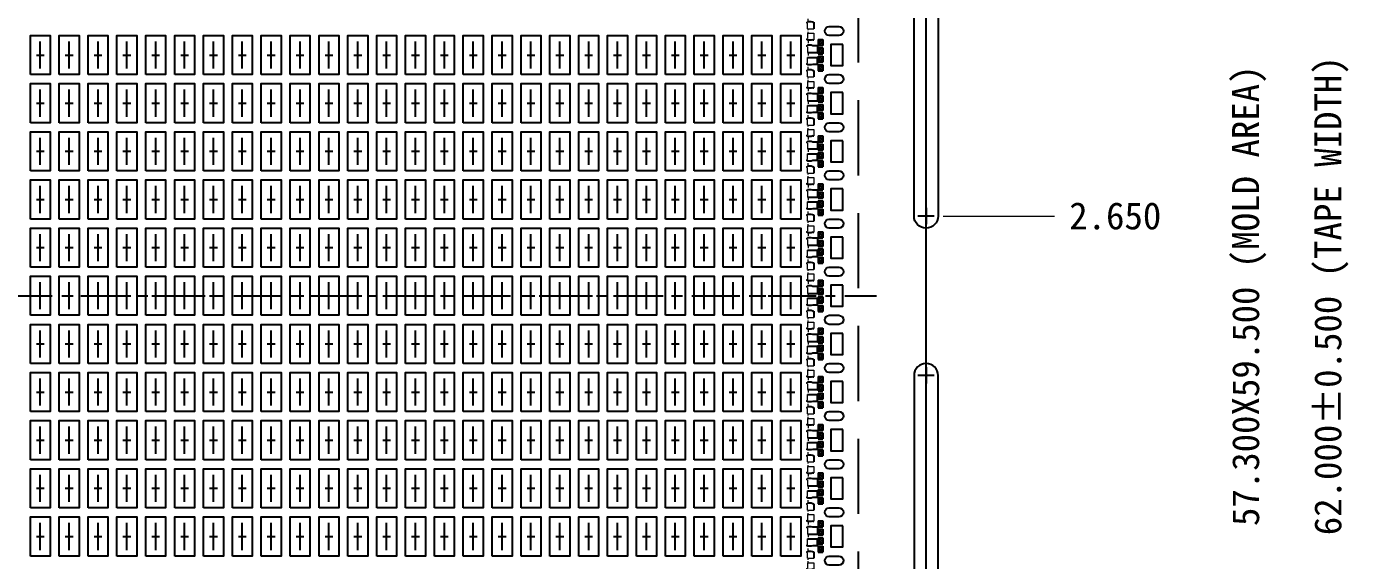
# Model space of a CAD drawing. Extents: x 741 to 839, y -25 to 98.
# Drawn here: x 793.53 to 837.5, y 46.91 to 64.66 of the extents above; entities that cross this region are included whole.
import ezdxf

# ---------------------------------------------------------------- set-up
doc = ezdxf.new("R2010")
doc.units = 0
for name, pattern in [('CENTER', [50.8, 31.75, -6.35, 6.35, -6.35]), ('CENTER2', [28.575, 19.05, -3.175, 3.175, -3.175]), ('HIDDEN', [0.375, 0.25, -0.125]), ('HIDDEN2', [4.7625, 3.175, -1.5875])]:
    doc.linetypes.add(name, pattern=pattern)
for name, color, linetype in [('1', 7, 'Continuous'), ('1D', 4, 'Continuous'), ('DIE', 7, 'Continuous'), ('pkg', 2, 'Continuous'), ('PLATING', 3, 'Continuous'), ('中心线', 1, 'CENTER2'), ('图层1实体', 7, 'Continuous')]:
    doc.layers.add(name, color=color, linetype=linetype)
doc.layers.add('top', color=7, linetype='Continuous', lineweight=25)
doc.layers.add('标注线', color=3, linetype='Continuous', lineweight=9)
doc.styles.get("Standard").update_dxf_attribs({"font": ''})
doc.styles.get('Standard').set_extended_font_data('SimSun')
doc.dimstyles.new('ISO-25', dxfattribs={"dimtxt": 0.05, "dimasz": 0.01, "dimexe": 0.05, "dimexo": 0.05, "dimgap": 0.005, "dimtad": 1, "dimdec": 3, "dimdsep": 46, "dimtxsty": 'Standard', "dimcen": 2.5, "dimadec": 0, "dimazin": 0, "dimtfac": 1, "dimtdec": 3, "dimtmove": 0, "dimatfit": 3, "dimfxl": 1, "dimarcsym": 0})

# ---------------------------------------------------------------- blocks, each defined once
blk = doc.blocks.new('*D9')
at = {"layer": 'Defpoints', "color": 0, "transparency": 16777216}
for p in [(823.452, 94.852), (823.452, 88.276), (792.552, 55.711)]:
    blk.add_point(p, dxfattribs=at)
at = {"layer": '标注线', "color": 0, "lineweight": -2, "transparency": 16777216}
blk.add_line((823.452, 88.286), (823.452, 94.852), dxfattribs=at)
at = {"layer": '标注线', "color": 0, "transparency": 16777216, "insert": (823.452, 96.536), "char_height": 0.8, "attachment_point": 5, "rotation": 90}
blk.add_mtext('30.900', dxfattribs=at)
blk = doc.blocks.new('*D10')
at = {"layer": 'Defpoints', "color": 0, "transparency": 16777216}
for p in [(820.702, 94.852), (820.702, 84.961), (792.552, 55.711)]:
    blk.add_point(p, dxfattribs=at)
at = {"layer": '标注线', "color": 0, "lineweight": -2, "transparency": 16777216}
blk.add_line((820.702, 84.971), (820.702, 94.852), dxfattribs=at)
at = {"layer": '标注线', "color": 0, "transparency": 16777216, "insert": (820.702, 96.54), "char_height": 0.8, "attachment_point": 5, "rotation": 90}
blk.add_mtext('28.150', dxfattribs=at)
blk = doc.blocks.new('*U13')
at = {"layer": 'pkg'}
blk.add_lwpolyline([(-0.33, -0.65), (-0.33, 0.65), (0.33, 0.65), (0.33, -0.65)], close=True, dxfattribs=at)
at = {"layer": '中心线'}
for p, q in [((0, -0.45), (0, 0.45)), ((-0.13, 0), (0.13, 0))]:
    blk.add_line(p, q, dxfattribs=at)
blk = doc.blocks.new('*U12')
at = {"layer": '标注线', "color": 0, "linetype": 'ByBlock', "lineweight": -2}
for p in [(27.84, 35.2), (28.8, 35.2), (29.76, 35.2), (30.72, 35.2), (31.68, 35.2), (32.64, 35.2), (33.6, 35.2), (34.56, 35.2), (35.52, 35.2), (36.48, 35.2), (37.44, 35.2), (38.4, 35.2), (39.36, 35.2), (40.32, 35.2), (41.28, 35.2), (42.24, 35.2), (43.2, 35.2), (44.16, 35.2), (45.12, 35.2), (46.08, 35.2), (47.04, 35.2), (48, 35.2), (48.96, 35.2), (49.92, 35.2), (50.88, 35.2), (51.84, 35.2), (52.8, 35.2), (27.84, 33.6), (28.8, 33.6), (29.76, 33.6), (30.72, 33.6), (31.68, 33.6), (32.64, 33.6), (33.6, 33.6), (34.56, 33.6), (35.52, 33.6), (36.48, 33.6), (37.44, 33.6), (38.4, 33.6), (39.36, 33.6), (40.32, 33.6), (41.28, 33.6), (42.24, 33.6), (43.2, 33.6), (44.16, 33.6), (45.12, 33.6), (46.08, 33.6), (47.04, 33.6), (48, 33.6), (48.96, 33.6), (49.92, 33.6), (50.88, 33.6), (51.84, 33.6), (52.8, 33.6), (27.84, 32), (28.8, 32), (29.76, 32), (30.72, 32), (31.68, 32), (32.64, 32), (33.6, 32), (34.56, 32), (35.52, 32), (36.48, 32), (37.44, 32), (38.4, 32), (39.36, 32), (40.32, 32), (41.28, 32), (42.24, 32), (43.2, 32), (44.16, 32), (45.12, 32), (46.08, 32), (47.04, 32), (48, 32), (48.96, 32), (49.92, 32), (50.88, 32), (51.84, 32), (52.8, 32), (27.84, 30.4), (28.8, 30.4), (29.76, 30.4), (30.72, 30.4), (31.68, 30.4), (32.64, 30.4), (33.6, 30.4), (34.56, 30.4), (35.52, 30.4), (36.48, 30.4), (37.44, 30.4), (38.4, 30.4), (39.36, 30.4), (40.32, 30.4), (41.28, 30.4), (42.24, 30.4), (43.2, 30.4), (44.16, 30.4), (45.12, 30.4), (46.08, 30.4), (47.04, 30.4), (48, 30.4), (48.96, 30.4), (49.92, 30.4), (50.88, 30.4), (51.84, 30.4), (52.8, 30.4), (27.84, 28.8), (28.8, 28.8), (29.76, 28.8), (30.72, 28.8), (31.68, 28.8), (32.64, 28.8), (33.6, 28.8), (34.56, 28.8), (35.52, 28.8), (36.48, 28.8), (37.44, 28.8), (38.4, 28.8), (39.36, 28.8), (40.32, 28.8), (41.28, 28.8), (42.24, 28.8), (43.2, 28.8), (44.16, 28.8), (45.12, 28.8), (46.08, 28.8), (47.04, 28.8), (48, 28.8), (48.96, 28.8), (49.92, 28.8), (50.88, 28.8), (51.84, 28.8), (52.8, 28.8), (27.84, 27.2), (28.8, 27.2), (29.76, 27.2), (30.72, 27.2), (31.68, 27.2), (32.64, 27.2), (33.6, 27.2), (34.56, 27.2), (35.52, 27.2), (36.48, 27.2), (37.44, 27.2), (38.4, 27.2), (39.36, 27.2), (40.32, 27.2), (41.28, 27.2), (42.24, 27.2), (43.2, 27.2), (44.16, 27.2), (45.12, 27.2), (46.08, 27.2), (47.04, 27.2), (48, 27.2), (48.96, 27.2), (49.92, 27.2), (50.88, 27.2), (51.84, 27.2), (52.8, 27.2), (27.84, 25.6), (28.8, 25.6), (29.76, 25.6), (30.72, 25.6), (31.68, 25.6), (32.64, 25.6), (33.6, 25.6), (34.56, 25.6), (35.52, 25.6), (36.48, 25.6), (37.44, 25.6), (38.4, 25.6), (39.36, 25.6), (40.32, 25.6), (41.28, 25.6), (42.24, 25.6), (43.2, 25.6), (44.16, 25.6), (45.12, 25.6), (46.08, 25.6), (47.04, 25.6), (48, 25.6), (48.96, 25.6), (49.92, 25.6), (50.88, 25.6), (51.84, 25.6), (52.8, 25.6), (27.84, 24), (28.8, 24), (29.76, 24), (30.72, 24), (31.68, 24), (32.64, 24), (33.6, 24), (34.56, 24), (35.52, 24), (36.48, 24), (37.44, 24), (38.4, 24), (39.36, 24), (40.32, 24), (41.28, 24), (42.24, 24), (43.2, 24), (44.16, 24), (45.12, 24), (46.08, 24), (47.04, 24), (48, 24), (48.96, 24), (49.92, 24), (50.88, 24), (51.84, 24), (52.8, 24), (27.84, 22.4), (28.8, 22.4), (29.76, 22.4), (30.72, 22.4), (31.68, 22.4), (32.64, 22.4), (33.6, 22.4), (34.56, 22.4), (35.52, 22.4), (36.48, 22.4), (37.44, 22.4), (38.4, 22.4), (39.36, 22.4), (40.32, 22.4), (41.28, 22.4), (42.24, 22.4), (43.2, 22.4), (44.16, 22.4), (45.12, 22.4), (46.08, 22.4), (47.04, 22.4), (48, 22.4), (48.96, 22.4), (49.92, 22.4), (50.88, 22.4), (51.84, 22.4), (52.8, 22.4), (27.84, 20.8), (28.8, 20.8), (29.76, 20.8), (30.72, 20.8), (31.68, 20.8), (32.64, 20.8), (33.6, 20.8), (34.56, 20.8), (35.52, 20.8), (36.48, 20.8), (37.44, 20.8), (38.4, 20.8), (39.36, 20.8), (40.32, 20.8), (41.28, 20.8), (42.24, 20.8), (43.2, 20.8), (44.16, 20.8), (45.12, 20.8), (46.08, 20.8), (47.04, 20.8), (48, 20.8), (48.96, 20.8), (49.92, 20.8), (50.88, 20.8), (51.84, 20.8), (52.8, 20.8), (27.84, 19.2), (28.8, 19.2), (29.76, 19.2), (30.72, 19.2), (31.68, 19.2), (32.64, 19.2), (33.6, 19.2), (34.56, 19.2), (35.52, 19.2), (36.48, 19.2), (37.44, 19.2), (38.4, 19.2), (39.36, 19.2), (40.32, 19.2), (41.28, 19.2), (42.24, 19.2), (43.2, 19.2), (44.16, 19.2), (45.12, 19.2), (46.08, 19.2), (47.04, 19.2), (48, 19.2), (48.96, 19.2), (49.92, 19.2), (50.88, 19.2), (51.84, 19.2), (52.8, 19.2)]:
    blk.add_blockref('*U13', p, dxfattribs=at)
blk = doc.blocks.new('*U25')
at = {"color": 7}
blk.add_lwpolyline([(-0.2, 0.35), (0.2, 0.35), (0.2, -0.35), (-0.2, -0.35)], close=True, dxfattribs=at)
blk = doc.blocks.new('*U24')
at = {"color": 0, "linetype": 'ByBlock', "lineweight": -2}
for p in [(0, 35.2), (0, 33.6), (0, 32), (0, 30.4), (0, 28.8), (0, 27.2), (0, 25.6), (0, 24), (0, 22.4), (0, 20.8), (0, 19.2)]:
    blk.add_blockref('*U25', p, dxfattribs=at)
blk = doc.blocks.new('*U74')
at = {"color": 1, "ltscale": 10}
for p, q in [((0.16, 0.15), (-0.16, 0.15)), ((-0.16, -0.15), (0.16, -0.15))]:
    blk.add_line(p, q, dxfattribs=at)
at = {"layer": '1', "color": 1, "ltscale": 10}
for centre, start, end in [((-0.16, 0), 90, 270), ((0.16, 0), 270, 90)]:
    blk.add_arc(centre, 0.15, start, end, dxfattribs=at)
blk = doc.blocks.new('*U73')
at = {"layer": 'PLATING', "color": 0, "linetype": 'ByBlock', "lineweight": -2, "transparency": 16777216}
for p in [(0, 36.8), (0, 35.2), (0, 33.6), (0, 32), (0, 30.4), (0, 28.8), (0, 27.2), (0, 25.6), (0, 24), (0, 22.4), (0, 20.8), (0, 19.2)]:
    blk.add_blockref('*U74', p, dxfattribs=at)
blk = doc.blocks.new('*U82')
at = {"color": 7}
for p, q in [((-0.18, 0.235), (-0.02, 0.235)), ((-0.18, 0.235), (-0.18, 0.005)), ((0.155, 0.005), (-0.18, 0.005)), ((-0.02, 0.435), (-0.06, 0.435)), ((-0.02, 0.435), (0.03, 0.42)), ((-0.02, 0.235), (0.03, 0.25)), ((-0.18, -0.385), (-0.18, -0.155)), ((0.155, -0.155), (-0.18, -0.155)), ((-0.18, -0.385), (-0.02, -0.385)), ((-0.02, -0.385), (0.03, -0.4)), ((-0.02, -0.585), (-0.06, -0.585)), ((-0.06, -0.585), (-0.06, -0.8)), ((-0.02, -0.585), (0.03, -0.57))]:
    blk.add_line(p, q, dxfattribs=at)
at = {"layer": 'DIE', "lineweight": 15}
for p, q in [((0.155, 0.65), (-0.06, 0.65)), ((-0.06, 0.65), (-0.06, 0.435)), ((0.155, 0.65), (0.155, 0.47)), ((0.03, 0.42), (0.135, 0.42)), ((0.03, 0.25), (0.135, 0.25)), ((0.155, 0.2), (0.155, 0.005)), ((0.03, -0.4), (0.135, -0.4)), ((0.155, -0.35), (0.155, -0.155)), ((0.155, -0.8), (-0.06, -0.8)), ((0.03, -0.57), (0.135, -0.57)), ((0.155, -0.8), (0.155, -0.62))]:
    blk.add_line(p, q, dxfattribs=at)
at = {"layer": 'DIE'}
for p, q in [((0.03, 0.42), (0.155, 0.42)), ((0.03, 0.25), (0.155, 0.25)), ((0.03, -0.4), (0.155, -0.4)), ((0.03, -0.57), (0.155, -0.57))]:
    blk.add_line(p, q, dxfattribs=at)
at = {"layer": 'DIE', "lineweight": 15}
for centre in [(0.155, 0.445), (0.155, 0.225), (0.155, -0.375), (0.155, -0.595)]:
    blk.add_arc(centre, 0.025, 270, 90, dxfattribs=at)
at = {"layer": '图层1实体', "color": 4, "linetype": 'HIDDEN2', "lineweight": 15, "ltscale": 0.01}
for p, q in [((0.135, 0.75), (0.135, 0.8)), ((0.135, 0.65), (0.135, 0.7)), ((0.135, 0.42), (0.135, 0.25)), ((0.135, 0.005), (0.135, -0.155)), ((0.135, -0.57), (0.135, -0.4))]:
    blk.add_line(p, q, dxfattribs=at)
blk = doc.blocks.new('*U81')
at = {"color": 0, "linetype": 'ByBlock', "lineweight": -2, "transparency": 16777216}
for p in [(0, 36.8), (0, 35.2), (0, 33.6), (0, 32), (0, 30.4), (0, 28.8), (0, 27.2), (0, 25.6), (0, 24), (0, 22.4), (0, 20.8), (0, 19.2), (0, 17.6)]:
    blk.add_blockref('*U82', p, dxfattribs=at)

msp = doc.modelspace()

# ---------------------------------------------------------------- hatches: boundary and pattern name
at = {"layer": 'PLATING'}
h = msp.add_hatch(dxfattribs=at)
h.set_pattern_fill('ANSI37', color=256, scale=0.02)
h.set_pattern_definition([(45, (0, 35.2), (-0.0449012806, 0.0449012806), []), (135, (0, 35.2), (-0.0449012806, -0.0449012806), [])])
h.paths.add_polyline_path([(819.8668, 64.0307), (820.0168, 64.0307), (820.0168, 64.2307), (819.8668, 64.2307)])
h.paths.add_polyline_path([(819.8668, 63.7507), (820.0168, 63.7507), (820.0168, 63.9507), (819.8668, 63.9507)])
h.paths.add_polyline_path([(820.0168, 63.6707), (819.8668, 63.6707), (819.8668, 63.4707), (820.0168, 63.4707)])
h.paths.add_polyline_path([(820.0168, 63.3907), (819.8668, 63.3907), (819.8668, 63.1907), (820.0168, 63.1907)])
h = msp.add_hatch(dxfattribs=at)
h.set_pattern_fill('ANSI37', color=256, scale=0.02)
h.set_pattern_definition([(45, (0, 33.6), (-0.0449012806, 0.0449012806), []), (135, (0, 33.6), (-0.0449012806, -0.0449012806), [])])
h.paths.add_polyline_path([(819.8668, 62.4307), (820.0168, 62.4307), (820.0168, 62.6307), (819.8668, 62.6307)])
h.paths.add_polyline_path([(819.8668, 62.1507), (820.0168, 62.1507), (820.0168, 62.3507), (819.8668, 62.3507)])
h.paths.add_polyline_path([(820.0168, 62.0707), (819.8668, 62.0707), (819.8668, 61.8707), (820.0168, 61.8707)])
h.paths.add_polyline_path([(820.0168, 61.7907), (819.8668, 61.7907), (819.8668, 61.5907), (820.0168, 61.5907)])
h = msp.add_hatch(dxfattribs=at)
h.set_pattern_fill('ANSI37', color=256, scale=0.02)
h.set_pattern_definition([(45, (0, 32), (-0.0449012806, 0.0449012806), []), (135, (0, 32), (-0.0449012806, -0.0449012806), [])])
h.paths.add_polyline_path([(819.8668, 60.8307), (820.0168, 60.8307), (820.0168, 61.0307), (819.8668, 61.0307)])
h.paths.add_polyline_path([(819.8668, 60.5507), (820.0168, 60.5507), (820.0168, 60.7507), (819.8668, 60.7507)])
h.paths.add_polyline_path([(820.0168, 60.4707), (819.8668, 60.4707), (819.8668, 60.2707), (820.0168, 60.2707)])
h.paths.add_polyline_path([(820.0168, 60.1907), (819.8668, 60.1907), (819.8668, 59.9907), (820.0168, 59.9907)])
h = msp.add_hatch(dxfattribs=at)
h.set_pattern_fill('ANSI37', color=256, scale=0.02)
h.set_pattern_definition([(45, (0, 30.4), (-0.0449012806, 0.0449012806), []), (135, (0, 30.4), (-0.0449012806, -0.0449012806), [])])
h.paths.add_polyline_path([(819.8668, 59.2307), (820.0168, 59.2307), (820.0168, 59.4307), (819.8668, 59.4307)])
h.paths.add_polyline_path([(819.8668, 58.9507), (820.0168, 58.9507), (820.0168, 59.1507), (819.8668, 59.1507)])
h.paths.add_polyline_path([(820.0168, 58.8707), (819.8668, 58.8707), (819.8668, 58.6707), (820.0168, 58.6707)])
h.paths.add_polyline_path([(820.0168, 58.5907), (819.8668, 58.5907), (819.8668, 58.3907), (820.0168, 58.3907)])
h = msp.add_hatch(dxfattribs=at)
h.set_pattern_fill('ANSI37', color=256, scale=0.02)
h.set_pattern_definition([(45, (0, 28.8), (-0.0449012806, 0.0449012806), []), (135, (0, 28.8), (-0.0449012806, -0.0449012806), [])])
h.paths.add_polyline_path([(819.8668, 57.6307), (820.0168, 57.6307), (820.0168, 57.8307), (819.8668, 57.8307)])
h.paths.add_polyline_path([(819.8668, 57.3507), (820.0168, 57.3507), (820.0168, 57.5507), (819.8668, 57.5507)])
h.paths.add_polyline_path([(820.0168, 57.2707), (819.8668, 57.2707), (819.8668, 57.0707), (820.0168, 57.0707)])
h.paths.add_polyline_path([(820.0168, 56.9907), (819.8668, 56.9907), (819.8668, 56.7907), (820.0168, 56.7907)])
h = msp.add_hatch(dxfattribs=at)
h.set_pattern_fill('ANSI37', color=256, scale=0.02)
h.set_pattern_definition([(45, (0, 27.2), (-0.0449012806, 0.0449012806), []), (135, (0, 27.2), (-0.0449012806, -0.0449012806), [])])
h.paths.add_polyline_path([(819.8668, 56.0307), (820.0168, 56.0307), (820.0168, 56.2307), (819.8668, 56.2307)])
h.paths.add_polyline_path([(819.8668, 55.7507), (820.0168, 55.7507), (820.0168, 55.9507), (819.8668, 55.9507)])
h.paths.add_polyline_path([(820.0168, 55.6707), (819.8668, 55.6707), (819.8668, 55.4707), (820.0168, 55.4707)])
h.paths.add_polyline_path([(820.0168, 55.3907), (819.8668, 55.3907), (819.8668, 55.1907), (820.0168, 55.1907)])
h = msp.add_hatch(dxfattribs=at)
h.set_pattern_fill('ANSI37', color=256, scale=0.02)
h.set_pattern_definition([(45, (0, 25.6), (-0.0449012806, 0.0449012806), []), (135, (0, 25.6), (-0.0449012806, -0.0449012806), [])])
h.paths.add_polyline_path([(819.8668, 54.4307), (820.0168, 54.4307), (820.0168, 54.6307), (819.8668, 54.6307)])
h.paths.add_polyline_path([(819.8668, 54.1507), (820.0168, 54.1507), (820.0168, 54.3507), (819.8668, 54.3507)])
h.paths.add_polyline_path([(820.0168, 54.0707), (819.8668, 54.0707), (819.8668, 53.8707), (820.0168, 53.8707)])
h.paths.add_polyline_path([(820.0168, 53.7907), (819.8668, 53.7907), (819.8668, 53.5907), (820.0168, 53.5907)])
h = msp.add_hatch(dxfattribs=at)
h.set_pattern_fill('ANSI37', color=256, scale=0.02)
h.set_pattern_definition([(45, (0, 24), (-0.0449012806, 0.0449012806), []), (135, (0, 24), (-0.0449012806, -0.0449012806), [])])
h.paths.add_polyline_path([(819.8668, 52.8307), (820.0168, 52.8307), (820.0168, 53.0307), (819.8668, 53.0307)])
h.paths.add_polyline_path([(819.8668, 52.5507), (820.0168, 52.5507), (820.0168, 52.7507), (819.8668, 52.7507)])
h.paths.add_polyline_path([(820.0168, 52.4707), (819.8668, 52.4707), (819.8668, 52.2707), (820.0168, 52.2707)])
h.paths.add_polyline_path([(820.0168, 52.1907), (819.8668, 52.1907), (819.8668, 51.9907), (820.0168, 51.9907)])
h = msp.add_hatch(dxfattribs=at)
h.set_pattern_fill('ANSI37', color=256, scale=0.02)
h.set_pattern_definition([(45, (0, 22.4), (-0.0449012806, 0.0449012806), []), (135, (0, 22.4), (-0.0449012806, -0.0449012806), [])])
h.paths.add_polyline_path([(819.8668, 51.2307), (820.0168, 51.2307), (820.0168, 51.4307), (819.8668, 51.4307)])
h.paths.add_polyline_path([(819.8668, 50.9507), (820.0168, 50.9507), (820.0168, 51.1507), (819.8668, 51.1507)])
h.paths.add_polyline_path([(820.0168, 50.8707), (819.8668, 50.8707), (819.8668, 50.6707), (820.0168, 50.6707)])
h.paths.add_polyline_path([(820.0168, 50.5907), (819.8668, 50.5907), (819.8668, 50.3907), (820.0168, 50.3907)])
h = msp.add_hatch(dxfattribs=at)
h.set_pattern_fill('ANSI37', color=256, scale=0.02)
h.set_pattern_definition([(45, (0, 20.8), (-0.0449012806, 0.0449012806), []), (135, (0, 20.8), (-0.0449012806, -0.0449012806), [])])
h.paths.add_polyline_path([(819.8668, 49.6307), (820.0168, 49.6307), (820.0168, 49.8307), (819.8668, 49.8307)])
h.paths.add_polyline_path([(819.8668, 49.3507), (820.0168, 49.3507), (820.0168, 49.5507), (819.8668, 49.5507)])
h.paths.add_polyline_path([(820.0168, 49.2707), (819.8668, 49.2707), (819.8668, 49.0707), (820.0168, 49.0707)])
h.paths.add_polyline_path([(820.0168, 48.9907), (819.8668, 48.9907), (819.8668, 48.7907), (820.0168, 48.7907)])
h = msp.add_hatch(dxfattribs=at)
h.set_pattern_fill('ANSI37', color=256, scale=0.02)
h.set_pattern_definition([(45, (0, 19.2), (-0.0449012806, 0.0449012806), []), (135, (0, 19.2), (-0.0449012806, -0.0449012806), [])])
h.paths.add_polyline_path([(819.8668, 48.0307), (820.0168, 48.0307), (820.0168, 48.2307), (819.8668, 48.2307)])
h.paths.add_polyline_path([(819.8668, 47.7507), (820.0168, 47.7507), (820.0168, 47.9507), (819.8668, 47.9507)])
h.paths.add_polyline_path([(820.0168, 47.6707), (819.8668, 47.6707), (819.8668, 47.4707), (820.0168, 47.4707)])
h.paths.add_polyline_path([(820.0168, 47.3907), (819.8668, 47.3907), (819.8668, 47.1907), (820.0168, 47.1907)])

# ---------------------------------------------------------------- linework, layer by layer
at = {"layer": '1D', "linetype": 'HIDDEN', "ltscale": 10}
msp.add_line((821.2018, 25.9607, 0.1909), (821.2018, 85.4607, 0.1909), dxfattribs=at)
at = {"layer": '1D'}
for p, q in [((823.4518, 58.6319, 0.1909), (823.4518, 58.0895, 0.1909)), ((823.723, 58.3607, 0.1909), (823.1806, 58.3607, 0.1909)), ((823.4518, 53.3319, 0.1909), (823.4518, 52.7895, 0.1909)), ((823.723, 53.0607, 0.1909), (823.1806, 53.0607, 0.1909))]:
    msp.add_line(p, q, dxfattribs=at)
at = {"layer": 'PLATING'}
for p, q in [((819.8668, 64.2307, 0.1909), (819.8668, 64.0307, 0.1909)), ((819.8668, 64.2307, 0.1909), (820.0168, 64.2307, 0.1909)), ((820.0168, 64.2307, 0.1909), (820.0168, 64.0307, 0.1909)), ((819.8668, 64.0307, 0.1909), (820.0168, 64.0307, 0.1909)), ((819.8668, 63.9507, 0.1909), (819.8668, 63.7507, 0.1909)), ((819.8668, 63.9507, 0.1909), (820.0168, 63.9507, 0.1909)), ((820.0168, 63.9507, 0.1909), (820.0168, 63.7507, 0.1909)), ((819.8668, 63.7507, 0.1909), (820.0168, 63.7507, 0.1909)), ((819.8668, 63.6707, 0.1909), (819.8668, 63.4707, 0.1909)), ((819.8668, 63.6707, 0.1909), (820.0168, 63.6707, 0.1909)), ((819.8668, 63.4707, 0.1909), (820.0168, 63.4707, 0.1909)), ((819.8668, 63.3907, 0.1909), (819.8668, 63.1907, 0.1909)), ((819.8668, 63.3907, 0.1909), (820.0168, 63.3907, 0.1909)), ((820.0168, 63.6707, 0.1909), (820.0168, 63.4707, 0.1909)), ((820.0168, 63.3907, 0.1909), (820.0168, 63.1907, 0.1909)), ((819.8668, 63.1907, 0.1909), (820.0168, 63.1907, 0.1909)), ((819.8668, 62.6307, 0.1909), (819.8668, 62.4307, 0.1909)), ((819.8668, 62.6307, 0.1909), (820.0168, 62.6307, 0.1909)), ((820.0168, 62.6307, 0.1909), (820.0168, 62.4307, 0.1909)), ((819.8668, 62.4307, 0.1909), (820.0168, 62.4307, 0.1909)), ((819.8668, 62.3507, 0.1909), (819.8668, 62.1507, 0.1909)), ((819.8668, 62.3507, 0.1909), (820.0168, 62.3507, 0.1909)), ((819.8668, 62.1507, 0.1909), (820.0168, 62.1507, 0.1909)), ((819.8668, 62.0707, 0.1909), (819.8668, 61.8707, 0.1909)), ((819.8668, 62.0707, 0.1909), (820.0168, 62.0707, 0.1909)), ((820.0168, 62.3507, 0.1909), (820.0168, 62.1507, 0.1909)), ((820.0168, 62.0707, 0.1909), (820.0168, 61.8707, 0.1909)), ((819.8668, 61.8707, 0.1909), (820.0168, 61.8707, 0.1909)), ((819.8668, 61.7907, 0.1909), (819.8668, 61.5907, 0.1909)), ((819.8668, 61.7907, 0.1909), (820.0168, 61.7907, 0.1909)), ((819.8668, 61.5907, 0.1909), (820.0168, 61.5907, 0.1909)), ((820.0168, 61.7907, 0.1909), (820.0168, 61.5907, 0.1909)), ((819.8668, 61.0307, 0.1909), (819.8668, 60.8307, 0.1909)), ((819.8668, 61.0307, 0.1909), (820.0168, 61.0307, 0.1909)), ((819.8668, 60.8307, 0.1909), (820.0168, 60.8307, 0.1909)), ((819.8668, 60.7507, 0.1909), (819.8668, 60.5507, 0.1909)), ((819.8668, 60.7507, 0.1909), (820.0168, 60.7507, 0.1909)), ((820.0168, 61.0307, 0.1909), (820.0168, 60.8307, 0.1909)), ((820.0168, 60.7507, 0.1909), (820.0168, 60.5507, 0.1909)), ((819.8668, 60.5507, 0.1909), (820.0168, 60.5507, 0.1909)), ((819.8668, 60.4707, 0.1909), (819.8668, 60.2707, 0.1909)), ((819.8668, 60.4707, 0.1909), (820.0168, 60.4707, 0.1909)), ((819.8668, 60.2707, 0.1909), (820.0168, 60.2707, 0.1909)), ((820.0168, 60.4707, 0.1909), (820.0168, 60.2707, 0.1909)), ((819.8668, 60.1907, 0.1909), (819.8668, 59.9907, 0.1909)), ((819.8668, 60.1907, 0.1909), (820.0168, 60.1907, 0.1909)), ((819.8668, 59.9907, 0.1909), (820.0168, 59.9907, 0.1909)), ((820.0168, 60.1907, 0.1909), (820.0168, 59.9907, 0.1909)), ((819.8668, 59.4307, 0.1909), (819.8668, 59.2307, 0.1909)), ((819.8668, 59.4307, 0.1909), (820.0168, 59.4307, 0.1909)), ((820.0168, 59.4307, 0.1909), (820.0168, 59.2307, 0.1909)), ((819.8668, 59.2307, 0.1909), (820.0168, 59.2307, 0.1909)), ((819.8668, 59.1507, 0.1909), (819.8668, 58.9507, 0.1909)), ((819.8668, 59.1507, 0.1909), (820.0168, 59.1507, 0.1909)), ((819.8668, 58.9507, 0.1909), (820.0168, 58.9507, 0.1909)), ((820.0168, 59.1507, 0.1909), (820.0168, 58.9507, 0.1909)), ((819.8668, 58.8707, 0.1909), (819.8668, 58.6707, 0.1909)), ((819.8668, 58.8707, 0.1909), (820.0168, 58.8707, 0.1909)), ((819.8668, 58.6707, 0.1909), (820.0168, 58.6707, 0.1909)), ((819.8668, 58.5907, 0.1909), (819.8668, 58.3907, 0.1909)), ((819.8668, 58.5907, 0.1909), (820.0168, 58.5907, 0.1909)), ((820.0168, 58.8707, 0.1909), (820.0168, 58.6707, 0.1909)), ((820.0168, 58.5907, 0.1909), (820.0168, 58.3907, 0.1909)), ((819.8668, 58.3907, 0.1909), (820.0168, 58.3907, 0.1909)), ((819.8668, 57.8307, 0.1909), (819.8668, 57.6307, 0.1909)), ((819.8668, 57.8307, 0.1909), (820.0168, 57.8307, 0.1909)), ((819.8668, 57.6307, 0.1909), (820.0168, 57.6307, 0.1909)), ((820.0168, 57.8307, 0.1909), (820.0168, 57.6307, 0.1909)), ((819.8668, 57.5507, 0.1909), (819.8668, 57.3507, 0.1909)), ((819.8668, 57.5507, 0.1909), (820.0168, 57.5507, 0.1909)), ((819.8668, 57.3507, 0.1909), (820.0168, 57.3507, 0.1909)), ((819.8668, 57.2707, 0.1909), (819.8668, 57.0707, 0.1909)), ((819.8668, 57.2707, 0.1909), (820.0168, 57.2707, 0.1909)), ((820.0168, 57.5507, 0.1909), (820.0168, 57.3507, 0.1909)), ((820.0168, 57.2707, 0.1909), (820.0168, 57.0707, 0.1909)), ((819.8668, 57.0707, 0.1909), (820.0168, 57.0707, 0.1909)), ((819.8668, 56.9907, 0.1909), (819.8668, 56.7907, 0.1909)), ((819.8668, 56.9907, 0.1909), (820.0168, 56.9907, 0.1909)), ((819.8668, 56.7907, 0.1909), (820.0168, 56.7907, 0.1909)), ((820.0168, 56.9907, 0.1909), (820.0168, 56.7907, 0.1909)), ((819.8668, 56.2307, 0.1909), (819.8668, 56.0307, 0.1909)), ((819.8668, 56.2307, 0.1909), (820.0168, 56.2307, 0.1909)), ((819.8668, 56.0307, 0.1909), (820.0168, 56.0307, 0.1909)), ((819.8668, 55.9507, 0.1909), (819.8668, 55.7507, 0.1909)), ((819.8668, 55.9507, 0.1909), (820.0168, 55.9507, 0.1909)), ((820.0168, 56.2307, 0.1909), (820.0168, 56.0307, 0.1909)), ((820.0168, 55.9507, 0.1909), (820.0168, 55.7507, 0.1909)), ((819.8668, 55.7507, 0.1909), (820.0168, 55.7507, 0.1909)), ((819.8668, 55.6707, 0.1909), (819.8668, 55.4707, 0.1909)), ((819.8668, 55.6707, 0.1909), (820.0168, 55.6707, 0.1909)), ((819.8668, 55.4707, 0.1909), (820.0168, 55.4707, 0.1909)), ((820.0168, 55.6707, 0.1909), (820.0168, 55.4707, 0.1909)), ((819.8668, 55.3907, 0.1909), (819.8668, 55.1907, 0.1909)), ((819.8668, 55.3907, 0.1909), (820.0168, 55.3907, 0.1909)), ((819.8668, 55.1907, 0.1909), (820.0168, 55.1907, 0.1909)), ((820.0168, 55.3907, 0.1909), (820.0168, 55.1907, 0.1909)), ((819.8668, 54.6307, 0.1909), (819.8668, 54.4307, 0.1909)), ((819.8668, 54.6307, 0.1909), (820.0168, 54.6307, 0.1909)), ((820.0168, 54.6307, 0.1909), (820.0168, 54.4307, 0.1909)), ((819.8668, 54.4307, 0.1909), (820.0168, 54.4307, 0.1909)), ((819.8668, 54.3507, 0.1909), (819.8668, 54.1507, 0.1909)), ((819.8668, 54.3507, 0.1909), (820.0168, 54.3507, 0.1909)), ((819.8668, 54.1507, 0.1909), (820.0168, 54.1507, 0.1909)), ((820.0168, 54.3507, 0.1909), (820.0168, 54.1507, 0.1909)), ((819.8668, 54.0707, 0.1909), (819.8668, 53.8707, 0.1909)), ((819.8668, 54.0707, 0.1909), (820.0168, 54.0707, 0.1909)), ((819.8668, 53.8707, 0.1909), (820.0168, 53.8707, 0.1909)), ((819.8668, 53.7907, 0.1909), (819.8668, 53.5907, 0.1909)), ((819.8668, 53.7907, 0.1909), (820.0168, 53.7907, 0.1909)), ((820.0168, 54.0707, 0.1909), (820.0168, 53.8707, 0.1909)), ((820.0168, 53.7907, 0.1909), (820.0168, 53.5907, 0.1909)), ((819.8668, 53.5907, 0.1909), (820.0168, 53.5907, 0.1909)), ((819.8668, 53.0307, 0.1909), (819.8668, 52.8307, 0.1909)), ((819.8668, 53.0307, 0.1909), (820.0168, 53.0307, 0.1909)), ((819.8668, 52.8307, 0.1909), (820.0168, 52.8307, 0.1909)), ((820.0168, 53.0307, 0.1909), (820.0168, 52.8307, 0.1909)), ((819.8668, 52.7507, 0.1909), (819.8668, 52.5507, 0.1909)), ((819.8668, 52.7507, 0.1909), (820.0168, 52.7507, 0.1909)), ((819.8668, 52.5507, 0.1909), (820.0168, 52.5507, 0.1909)), ((819.8668, 52.4707, 0.1909), (819.8668, 52.2707, 0.1909)), ((819.8668, 52.4707, 0.1909), (820.0168, 52.4707, 0.1909)), ((820.0168, 52.7507, 0.1909), (820.0168, 52.5507, 0.1909)), ((820.0168, 52.4707, 0.1909), (820.0168, 52.2707, 0.1909)), ((819.8668, 52.2707, 0.1909), (820.0168, 52.2707, 0.1909)), ((819.8668, 52.1907, 0.1909), (819.8668, 51.9907, 0.1909)), ((819.8668, 52.1907, 0.1909), (820.0168, 52.1907, 0.1909)), ((819.8668, 51.9907, 0.1909), (820.0168, 51.9907, 0.1909)), ((820.0168, 52.1907, 0.1909), (820.0168, 51.9907, 0.1909)), ((819.8668, 51.4307, 0.1909), (819.8668, 51.2307, 0.1909)), ((819.8668, 51.4307, 0.1909), (820.0168, 51.4307, 0.1909)), ((819.8668, 51.2307, 0.1909), (820.0168, 51.2307, 0.1909)), ((819.8668, 51.1507, 0.1909), (819.8668, 50.9507, 0.1909)), ((819.8668, 51.1507, 0.1909), (820.0168, 51.1507, 0.1909)), ((820.0168, 51.4307, 0.1909), (820.0168, 51.2307, 0.1909)), ((820.0168, 51.1507, 0.1909), (820.0168, 50.9507, 0.1909)), ((819.8668, 50.9507, 0.1909), (820.0168, 50.9507, 0.1909)), ((819.8668, 50.8707, 0.1909), (819.8668, 50.6707, 0.1909)), ((819.8668, 50.8707, 0.1909), (820.0168, 50.8707, 0.1909)), ((819.8668, 50.6707, 0.1909), (820.0168, 50.6707, 0.1909)), ((819.8668, 50.5907, 0.1909), (819.8668, 50.3907, 0.1909)), ((819.8668, 50.5907, 0.1909), (820.0168, 50.5907, 0.1909)), ((820.0168, 50.8707, 0.1909), (820.0168, 50.6707, 0.1909)), ((820.0168, 50.5907, 0.1909), (820.0168, 50.3907, 0.1909)), ((819.8668, 50.3907, 0.1909), (820.0168, 50.3907, 0.1909)), ((819.8668, 49.8307, 0.1909), (819.8668, 49.6307, 0.1909)), ((819.8668, 49.8307, 0.1909), (820.0168, 49.8307, 0.1909)), ((820.0168, 49.8307, 0.1909), (820.0168, 49.6307, 0.1909)), ((819.8668, 49.6307, 0.1909), (820.0168, 49.6307, 0.1909)), ((819.8668, 49.5507, 0.1909), (819.8668, 49.3507, 0.1909)), ((819.8668, 49.5507, 0.1909), (820.0168, 49.5507, 0.1909)), ((819.8668, 49.3507, 0.1909), (820.0168, 49.3507, 0.1909)), ((819.8668, 49.2707, 0.1909), (819.8668, 49.0707, 0.1909)), ((819.8668, 49.2707, 0.1909), (820.0168, 49.2707, 0.1909)), ((820.0168, 49.5507, 0.1909), (820.0168, 49.3507, 0.1909)), ((820.0168, 49.2707, 0.1909), (820.0168, 49.0707, 0.1909)), ((819.8668, 49.0707, 0.1909), (820.0168, 49.0707, 0.1909)), ((819.8668, 48.9907, 0.1909), (819.8668, 48.7907, 0.1909)), ((819.8668, 48.9907, 0.1909), (820.0168, 48.9907, 0.1909)), ((820.0168, 48.9907, 0.1909), (820.0168, 48.7907, 0.1909)), ((819.8668, 48.7907, 0.1909), (820.0168, 48.7907, 0.1909)), ((819.8668, 48.2307, 0.1909), (819.8668, 48.0307, 0.1909)), ((819.8668, 48.2307, 0.1909), (820.0168, 48.2307, 0.1909)), ((819.8668, 48.0307, 0.1909), (820.0168, 48.0307, 0.1909)), ((819.8668, 47.9507, 0.1909), (819.8668, 47.7507, 0.1909)), ((819.8668, 47.9507, 0.1909), (820.0168, 47.9507, 0.1909)), ((820.0168, 48.2307, 0.1909), (820.0168, 48.0307, 0.1909)), ((820.0168, 47.9507, 0.1909), (820.0168, 47.7507, 0.1909)), ((819.8668, 47.7507, 0.1909), (820.0168, 47.7507, 0.1909)), ((819.8668, 47.6707, 0.1909), (819.8668, 47.4707, 0.1909)), ((819.8668, 47.6707, 0.1909), (820.0168, 47.6707, 0.1909)), ((820.0168, 47.6707, 0.1909), (820.0168, 47.4707, 0.1909)), ((819.8668, 47.4707, 0.1909), (820.0168, 47.4707, 0.1909)), ((819.8668, 47.3907, 0.1909), (819.8668, 47.1907, 0.1909)), ((819.8668, 47.3907, 0.1909), (820.0168, 47.3907, 0.1909)), ((819.8668, 47.1907, 0.1909), (820.0168, 47.1907, 0.1909)), ((820.0168, 47.3907, 0.1909), (820.0168, 47.1907, 0.1909))]:
    msp.add_line(p, q, dxfattribs=at)
at = {"layer": 'top', "elevation": 0.1909}
for points in [[(823.0518, 80.5607, -1), (823.8518, 80.5607), (823.8518, 58.3607, -1), (823.0518, 58.3607)], [(823.0518, 30.8607, 1), (823.8518, 30.8607), (823.8518, 53.0607, 1), (823.0518, 53.0607)]]:
    msp.add_lwpolyline(points, format="xyb", close=True, dxfattribs=at)
at = {"layer": '中心线', "linetype": 'CENTER', "ltscale": 6}
msp.add_line((823.4518, 21.7607, 0.1909), (823.4518, 89.6607, 0.1909), dxfattribs=at)
at = {"layer": '中心线', "linetype": 'CENTER', "ltscale": 0.05}
msp.add_line((762.3252, 55.7107, 0.1909), (821.8059, 55.7107, 0.1909), dxfattribs=at)
at = {"layer": '标注线'}
msp.add_line((824.023, 58.3607, 0.1909), (827.7186, 58.3607, 0.1909), dxfattribs=at)

# ---------------------------------------------------------------- block references
at = {"color": 4, "xscale": -1}
msp.add_blockref('*U81', (819.6618, 28.5857, 0.1909), dxfattribs=at)
at = {"color": 7, "xscale": -1}
msp.add_blockref('*U24', (820.4818, 28.5107, 0.1909), dxfattribs=at)
at = {"layer": 'PLATING', "color": 4, "xscale": -1}
msp.add_blockref('*U73', (820.3918, 27.7107, 0.1909), dxfattribs=at)
at = {"layer": '标注线', "color": 4}
msp.add_blockref('*U12', (766.1518, 28.5107, 0.1909), dxfattribs=at)

# ---------------------------------------------------------------- texts
at = {"layer": '标注线', "char_height": 0.9, "attachment_point": 5, "rotation": 90}
for s, insert in [('\\A1;62.000±0.500 (TAPE WIDTH)', (836.9331, 55.7107, 0.1909)), ('\\A1;57.300X59.500 (MOLD AREA)', (834.1992, 55.7107, 0.1909))]:
    msp.add_mtext(s, dxfattribs=dict(at, insert=insert))
at = {"layer": '标注线', "insert": (829.7436, 58.3607, 0.1909), "char_height": 0.9, "attachment_point": 5}
msp.add_mtext('\\A1;2.650', dxfattribs=at)

# ---------------------------------------------------------------- dimensions: what is measured, and where the dimension line sits
at = {"layer": '标注线', "color": 4}
for feature_location, offset, picture, middle in [((820.7018, 84.9607, 0.1909), (0, 9.8913), '*D10', (820.7018, 96.54, 0.1909)), ((823.4518, 88.2757, 0.1909), (0, 6.5763), '*D9', (823.4518, 96.5356, 0.1909))]:
    dim = msp.add_ordinate_dim(feature_location=feature_location, offset=offset, dtype=1, origin=(792.5518, 55.7107, 0.1909), dimstyle='ISO-25', override={"dimtxt": 0.8, "dimasz": 0.02, "dimexe": 0.02, "dimexo": 0.01, "dimgap": 0.03, "dimtad": 0, "dimdec": 3, "dimzin": 0, "dimdsep": 46}, dxfattribs=at)
    dim.commit()
    dim.dimension.update_dxf_attribs({"geometry": picture, "text_midpoint": middle})

doc.saveas('drawing.dxf')
